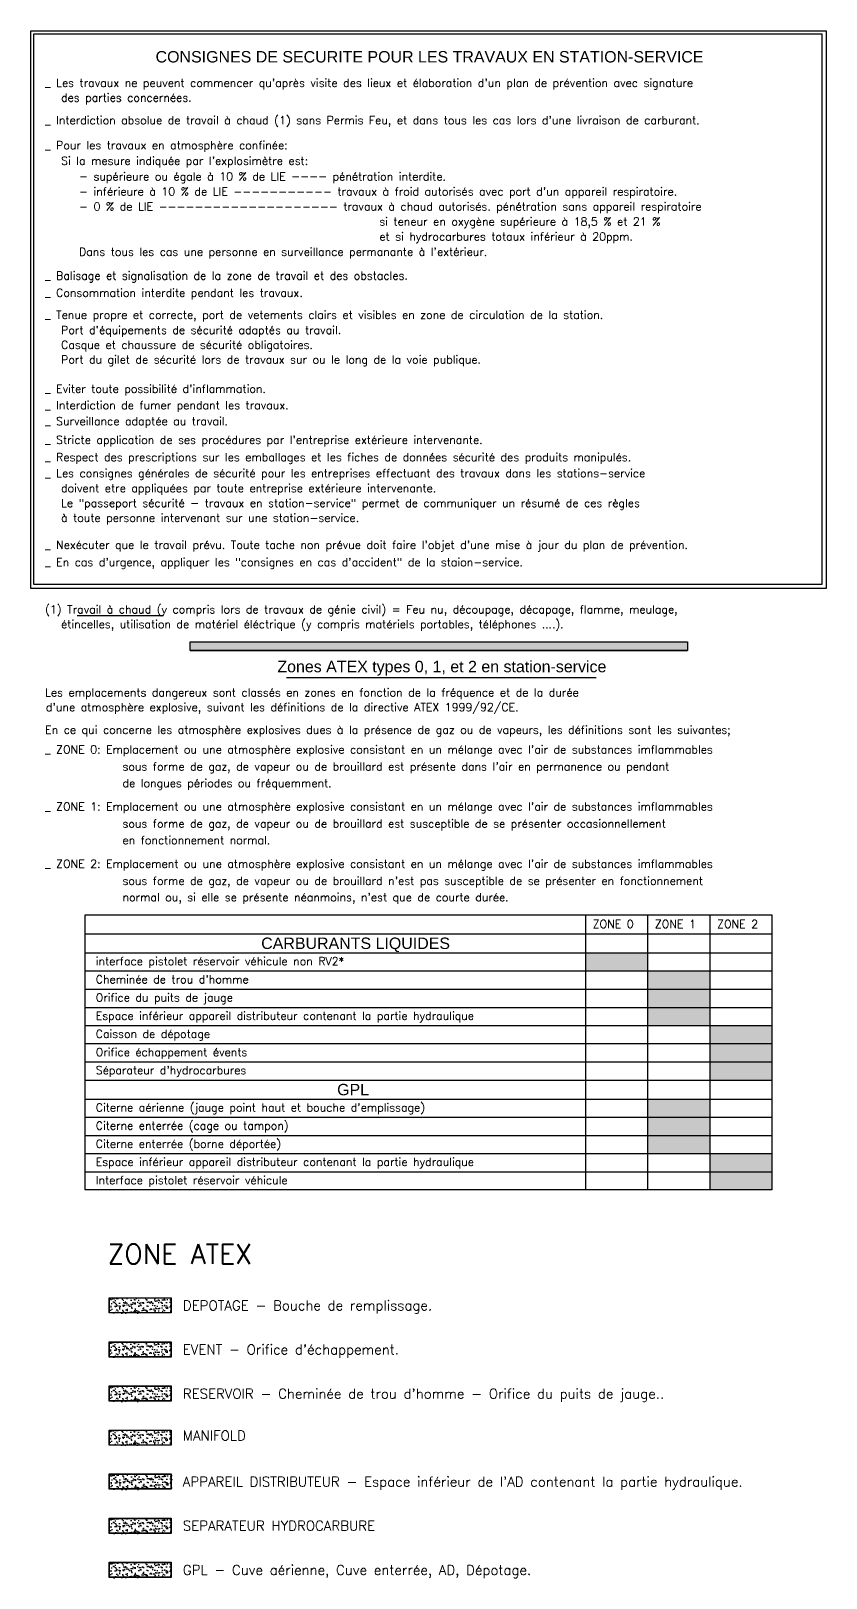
# Model space of a CAD drawing. Extents: x -58 to 166, y -6 to 61.
# Drawn here: x 54.14 to 62.09, y 24.8 to 40.28 of the extents above; entities that cross this region are included whole.
import ezdxf

# ---------------------------------------------------------------- set-up
doc = ezdxf.new("R2010")
doc.units = 0
doc.header["$MEASUREMENT"] = 0
doc.layers.add('ATEX-Travaux', color=7, linetype='CONTINUOUS')
doc.styles.add('ARIAL', font='arial.ttf')
doc.styles.add('ROMANS', font='romans')

msp = doc.modelspace()

# ---------------------------------------------------------------- hatches: boundary and pattern name
at = {"layer": 'ATEX-Travaux'}
h = msp.add_hatch(dxfattribs=at)
h.set_pattern_fill('AR-SAND', color=8, scale=0.001176, style=0)
h.set_pattern_definition([(37.5, (7.61666, -18.85159), (-0.001881637, 0.057554997), [0, -0.045403008, 0, -0.05077968, 0, -0.0485394]), (7.5, (7.61666, -18.85159), (0.05286394, 0.08429863), [0, -0.024493728, 0, -0.040922448, 0, -0.01568196]), (327.5, (7.57992, -18.85159), (0.093020703, 0.000169013), [0, -0.0149352, 0, -0.05376672, 0, -0.07019544]), (317.5, (7.57992, -18.85159), (0.08979424, 0.02621649), [0, -0.0074676, 0, -0.035247072, 0, -0.04032504])])
h.paths.add_polyline_path([(54.921, 27.606), (55.543, 27.606), (55.543, 27.453), (54.921, 27.453)])
h = msp.add_hatch(dxfattribs=at)
h.set_pattern_fill('AR-SAND', color=30, scale=0.001176, style=0)
h.set_pattern_definition([(37.5, (7.61372, -19.290005), (-0.001881637, 0.057554997), [0, -0.045403008, 0, -0.05077968, 0, -0.0485394]), (7.5, (7.61372, -19.290005), (0.05286394, 0.08429863), [0, -0.024493728, 0, -0.040922448, 0, -0.01568196]), (327.5, (7.57698, -19.290005), (0.093020703, 0.000169013), [0, -0.0149352, 0, -0.05376672, 0, -0.07019544]), (317.5, (7.57698, -19.290005), (0.08979424, 0.02621649), [0, -0.0074676, 0, -0.035247072, 0, -0.04032504])])
h.paths.add_polyline_path([(54.918, 27.167), (55.54, 27.167), (55.54, 27.014), (54.918, 27.014)])
h = msp.add_hatch(dxfattribs=at)
h.set_pattern_fill('AR-SAND', color=5, scale=0.001176, style=0)
h.set_pattern_definition([(37.5, (7.61666, -19.7343), (-0.001881637, 0.057554997), [0, -0.045403008, 0, -0.05077968, 0, -0.0485394]), (7.5, (7.61666, -19.7343), (0.05286394, 0.08429863), [0, -0.024493728, 0, -0.040922448, 0, -0.01568196]), (327.5, (7.57992, -19.7343), (0.093020703, 0.000169013), [0, -0.0149352, 0, -0.05376672, 0, -0.07019544]), (317.5, (7.57992, -19.7343), (0.08979424, 0.02621649), [0, -0.0074676, 0, -0.035247072, 0, -0.04032504])])
h.paths.add_polyline_path([(54.921, 26.723), (55.543, 26.723), (55.543, 26.57), (54.921, 26.57)])
h = msp.add_hatch(dxfattribs=at)
h.set_pattern_fill('AR-SAND', color=1, scale=0.001176, style=0)
h.set_pattern_definition([(37.5, (7.61372, -20.172717), (-0.001881637, 0.057554997), [0, -0.045403008, 0, -0.05077968, 0, -0.0485394]), (7.5, (7.61372, -20.17272), (0.05286394, 0.08429863), [0, -0.024493728, 0, -0.040922448, 0, -0.01568196]), (327.5, (7.57698, -20.172717), (0.093020703, 0.000169013), [0, -0.0149352, 0, -0.05376672, 0, -0.07019544]), (317.5, (7.57698, -20.17272), (0.08979424, 0.02621649), [0, -0.0074676, 0, -0.035247072, 0, -0.04032504])])
h.paths.add_polyline_path([(54.918, 26.285), (55.54, 26.285), (55.54, 26.132), (54.918, 26.132)])
h = msp.add_hatch(dxfattribs=at)
h.set_pattern_fill('AR-SAND', color=6, scale=0.001176, style=0)
h.set_pattern_definition([(37.5, (7.6196, -20.617503), (-0.001881637, 0.057554997), [0, -0.045403008, 0, -0.05077968, 0, -0.0485394]), (7.5, (7.6196, -20.6175), (0.05286394, 0.08429863), [0, -0.024493728, 0, -0.040922448, 0, -0.01568196]), (327.5, (7.58286, -20.617503), (0.093020703, 0.000169013), [0, -0.0149352, 0, -0.05376672, 0, -0.07019544]), (317.5, (7.58286, -20.6175), (0.08979424, 0.02621649), [0, -0.0074676, 0, -0.035247072, 0, -0.04032504])])
h.paths.add_polyline_path([(54.924, 25.84), (55.546, 25.84), (55.546, 25.687), (54.924, 25.687)])
h = msp.add_hatch(dxfattribs=at)
h.set_pattern_fill('AR-SAND', color=80, scale=0.001176, style=0)
h.set_pattern_definition([(37.5, (7.61666, -21.05592), (-0.001881637, 0.057554997), [0, -0.045403008, 0, -0.05077968, 0, -0.0485394]), (7.5, (7.61666, -21.05592), (0.05286394, 0.08429863), [0, -0.024493728, 0, -0.040922448, 0, -0.01568196]), (327.5, (7.57992, -21.05592), (0.093020703, 0.000169013), [0, -0.0149352, 0, -0.05376672, 0, -0.07019544]), (317.5, (7.57992, -21.05592), (0.08979424, 0.02621649), [0, -0.0074676, 0, -0.035247072, 0, -0.04032504])])
h.paths.add_polyline_path([(54.921, 25.401), (55.543, 25.401), (55.543, 25.248), (54.921, 25.248)])
h = msp.add_hatch(dxfattribs=at)
h.set_pattern_fill('AR-SAND', color=130, scale=0.001176, style=0)
h.set_pattern_definition([(37.5, (7.61666, -21.497275), (-0.001881637, 0.057554997), [0, -0.045403008, 0, -0.05077968, 0, -0.0485394]), (7.5, (7.61666, -21.497275), (0.05286394, 0.08429863), [0, -0.024493728, 0, -0.040922448, 0, -0.01568196]), (327.5, (7.57992, -21.497275), (0.093020703, 0.000169013), [0, -0.0149352, 0, -0.05376672, 0, -0.07019544]), (317.5, (7.57992, -21.497275), (0.08979424, 0.02621649), [0, -0.0074676, 0, -0.035247072, 0, -0.04032504])])
h.paths.add_polyline_path([(54.921, 24.96), (55.543, 24.96), (55.543, 24.807), (54.921, 24.807)])

# ---------------------------------------------------------------- linework, layer by layer
at = {"layer": 'ATEX-Travaux', "color": 7}
for p, q in [((54.598, 34.436), (55.453, 34.436)), ((56.694, 33.815), (59.793, 33.815)), ((59.685, 31.441), (59.685, 28.687)), ((60.307, 31.441), (60.307, 28.687)), ((60.93, 31.441), (60.93, 28.687)), ((54.677, 31.251), (61.552, 31.251)), ((54.677, 31.06), (61.552, 31.06)), ((54.677, 30.878), (61.552, 30.878)), ((54.677, 30.696), (61.552, 30.696)), ((54.677, 30.514), (61.552, 30.514)), ((54.677, 30.333), (61.552, 30.333)), ((54.677, 30.151), (61.552, 30.151)), ((54.677, 29.969), (61.552, 29.969)), ((54.677, 29.787), (61.552, 29.787)), ((54.677, 29.596), (61.552, 29.596)), ((54.677, 29.415), (61.552, 29.415)), ((54.677, 29.233), (61.552, 29.233)), ((54.677, 29.051), (61.552, 29.051)), ((54.677, 28.869), (61.552, 28.869))]:
    msp.add_line(p, q, dxfattribs=at)
for points in [[(54.135, 40.284), (62.094, 40.284), (62.094, 34.704), (54.135, 34.704)], [(54.163, 40.255), (62.05, 40.255), (62.05, 34.745), (54.163, 34.745)], [(55.728, 34.172), (60.708, 34.172), (60.708, 34.083), (55.728, 34.083)], [(55.728, 34.083), (60.708, 34.083), (60.708, 34.083), (55.728, 34.083)], [(54.677, 31.441), (61.552, 31.441), (61.552, 28.687), (54.677, 28.687)], [(54.918, 27.609), (55.54, 27.609), (55.54, 27.456), (54.918, 27.456)], [(54.921, 27.606), (55.537, 27.606), (55.537, 27.459), (54.921, 27.459)]]:
    msp.add_lwpolyline(points, close=True, dxfattribs=at)
at = {"layer": 'ATEX-Travaux', "color": 30}
for points in [[(54.918, 27.167), (55.54, 27.167), (55.54, 27.014), (54.918, 27.014)], [(54.921, 27.164), (55.537, 27.164), (55.537, 27.017), (54.921, 27.017)]]:
    msp.add_lwpolyline(points, close=True, dxfattribs=at)
at = {"layer": 'ATEX-Travaux', "color": 5}
for points in [[(54.918, 26.726), (55.54, 26.726), (55.54, 26.573), (54.918, 26.573)], [(54.921, 26.723), (55.537, 26.723), (55.537, 26.576), (54.921, 26.576)]]:
    msp.add_lwpolyline(points, close=True, dxfattribs=at)
at = {"layer": 'ATEX-Travaux', "color": 1}
for points in [[(54.918, 26.285), (55.54, 26.285), (55.54, 26.132), (54.918, 26.132)], [(54.921, 26.282), (55.537, 26.282), (55.537, 26.135), (54.921, 26.135)]]:
    msp.add_lwpolyline(points, close=True, dxfattribs=at)
at = {"layer": 'ATEX-Travaux', "color": 6}
for points in [[(54.918, 25.846), (55.54, 25.846), (55.54, 25.693), (54.918, 25.693)], [(54.921, 25.843), (55.537, 25.843), (55.537, 25.696), (54.921, 25.696)]]:
    msp.add_lwpolyline(points, close=True, dxfattribs=at)
at = {"layer": 'ATEX-Travaux', "color": 80}
for points in [[(54.918, 25.404), (55.54, 25.404), (55.54, 25.251), (54.918, 25.251)], [(54.921, 25.401), (55.537, 25.401), (55.537, 25.254), (54.921, 25.254)]]:
    msp.add_lwpolyline(points, close=True, dxfattribs=at)
at = {"layer": 'ATEX-Travaux', "color": 130}
for points in [[(54.918, 24.963), (55.54, 24.963), (55.54, 24.81), (54.918, 24.81)], [(54.921, 24.96), (55.537, 24.96), (55.537, 24.813), (54.921, 24.813)]]:
    msp.add_lwpolyline(points, close=True, dxfattribs=at)
at = {"layer": 'ATEX-Travaux', "color": 7}
msp.add_solid([(55.728, 34.083), (60.708, 34.083), (55.728, 34.172), (60.708, 34.172)], dxfattribs=at)
at = {"layer": 'ATEX-Travaux', "color": 130}
msp.add_solid([(59.685, 30.878), (60.307, 30.878), (59.685, 31.06), (60.307, 31.06)], dxfattribs=at)
at = {"layer": 'ATEX-Travaux', "color": 10}
for points in [[(60.307, 30.696), (60.93, 30.696), (60.307, 30.878), (60.93, 30.878)], [(60.307, 30.514), (60.93, 30.514), (60.307, 30.696), (60.93, 30.696)], [(60.307, 30.333), (60.93, 30.333), (60.307, 30.514), (60.93, 30.514)], [(60.307, 29.415), (60.93, 29.415), (60.307, 29.596), (60.93, 29.596)], [(60.307, 29.233), (60.93, 29.233), (60.307, 29.415), (60.93, 29.415)], [(60.307, 29.051), (60.93, 29.051), (60.307, 29.233), (60.93, 29.233)]]:
    msp.add_solid(points, dxfattribs=at)
at = {"layer": 'ATEX-Travaux', "color": 80}
for points in [[(60.93, 30.151), (61.552, 30.151), (60.93, 30.333), (61.552, 30.333)], [(60.93, 29.969), (61.552, 29.969), (60.93, 30.151), (61.552, 30.151)], [(60.93, 29.787), (61.552, 29.787), (60.93, 29.969), (61.552, 29.969)], [(60.93, 28.869), (61.552, 28.869), (60.93, 29.051), (61.552, 29.051)], [(60.93, 28.687), (61.552, 28.687), (60.93, 28.869), (61.552, 28.869)]]:
    msp.add_solid(points, dxfattribs=at)

# ---------------------------------------------------------------- texts
at = {"layer": 'ATEX-Travaux', "color": 7}
for s, height, style, p in [('CONSIGNES DE SECURITE POUR LES TRAVAUX EN STATION-SERVICE', 0.11433, 'ARIAL', (55.383, 39.968)), ("_ Les travaux ne peuvent commencer qu'après visite des lieux et élaboration d'un plan de prévention avec signature", 0.080463, 'ROMANS', (54.277, 39.724)), ('des parties concernées.', 0.08046, 'ROMANS', (54.437, 39.576)), ("_ Interdiction absolue de travail à chaud (1) sans Permis Feu, et dans tous les cas lors d'une livraison de carburant.", 0.080463, 'ROMANS', (54.277, 39.35)), ('_ Pour les travaux en atmosphère confinée:', 0.08046, 'ROMANS', (54.277, 39.1)), ("Si la mesure indiquée par l'explosimètre est:", 0.08046, 'ROMANS', (54.437, 38.945)), ('   - supérieure ou égale à 10 %%% de LIE ---- pénétration interdite.', 0.08046, 'ROMANS', (54.437, 38.788)), ("   - inférieure à 10 %%% de LIE ----------- travaux à froid autorisés avec port d'un appareil respiratoire.", 0.080463, 'ROMANS', (54.437, 38.637)), ('   - 0 %%% de LIE -------------------- travaux à chaud autorisés. pénétration sans appareil respiratoire', 0.080463, 'ROMANS', (54.437, 38.487)), ('     si teneur en oxygène supérieure à 18,5 %%% et 21 %%%', 0.08046, 'ROMANS', (57.323, 38.336)), ('     et si hydrocarbures totaux inférieur à 20ppm.', 0.08046, 'ROMANS', (57.323, 38.186)), ("   Dans tous les cas une personne en surveillance permanante à l'extérieur.", 0.08046, 'ROMANS', (54.437, 38.034)), ('_ Balisage et signalisation de la zone de travail et des obstacles.', 0.08046, 'ROMANS', (54.277, 37.795)), ('_ Consommation interdite pendant les travaux.', 0.08046, 'ROMANS', (54.277, 37.624)), ('_ Tenue propre et correcte, port de vetements clairs et visibles en zone de circulation de la station.', 0.080463, 'ROMANS', (54.277, 37.403)), ("Port d'équipements de sécurité adaptés au travail.", 0.08046, 'ROMANS', (54.437, 37.251)), ('Casque et chaussure de sécurité obligatoires.', 0.08046, 'ROMANS', (54.437, 37.103)), ('Port du gilet de sécurité lors de travaux sur ou le long de la voie publique.', 0.08046, 'ROMANS', (54.437, 36.955)), ("_ Eviter toute possibilité d'inflammation.", 0.08046, 'ROMANS', (54.277, 36.663)), ('_ Interdiction de fumer pendant les travaux.', 0.08046, 'ROMANS', (54.277, 36.498)), ('_ Surveillance adaptée au travail.', 0.08046, 'ROMANS', (54.277, 36.339)), ("_ Stricte application de ses procédures par l'entreprise extérieure intervenante.", 0.08046, 'ROMANS', (54.277, 36.152)), ('_ Respect des prescriptions sur les emballages et les fiches de données sécurité des produits manipulés.', 0.080463, 'ROMANS', (54.277, 35.979)), ('_ Les consignes générales de sécurité pour les entreprises effectuant des travaux dans les stations-service', 0.080463, 'ROMANS', (54.277, 35.818)), ('doivent etre appliquées par toute entreprise extérieure intervenante.', 0.08046, 'ROMANS', (54.437, 35.669)), ('Le "passeport sécurité - travaux en station-service" permet de communiquer un résumé de ces règles', 0.08046, 'ROMANS', (54.437, 35.52)), ('à toute personne intervenant sur une station-service.', 0.08046, 'ROMANS', (54.437, 35.372)), ("_ Nexécuter que le travail prévu. Toute tache non prévue doit faire l'objet d'une mise à jour du plan de prévention.", 0.080463, 'ROMANS', (54.277, 35.101)), ('_ En cas d\'urgence, appliquer les "consignes en cas d\'accident" de la staion-service.', 0.08046, 'ROMANS', (54.277, 34.928)), ('(1) Travail à chaud (y compris lors de travaux de génie civil) = Feu nu, découpage, décapage, flamme, meulage,', 0.080463, 'ROMANS', (54.277, 34.456)), ('étincelles, utilisation de matériel éléctrique (y compris matériels portables, téléphones ....).', 0.08046, 'ROMANS', (54.437, 34.308)), ('Zones ATEX types 0, 1, et 2 en station-service', 0.11433, 'ARIAL', (56.602, 33.867)), ('Les emplacements dangereux sont classés en zones en fonction de la fréquence et de la durée', 0.08046, 'ROMANS', (54.277, 33.625)), ("d'une atmosphère explosive, suivant les définitions de la directive ATEX 1999/92/CE.", 0.08046, 'ROMANS', (54.285, 33.477)), ('En ce qui concerne les atmosphère explosives dues à la présence de gaz ou de vapeurs, les définitions sont les suivantes;', 0.080463, 'ROMANS', (54.277, 33.251)), ("_ ZONE 0: Emplacement ou une atmosphère explosive consistant en un mélange avec l'air de substances imflammables", 0.080463, 'ROMANS', (54.277, 33.054)), ("sous forme de gaz, de vapeur ou de brouillard est présente dans l'air en permanence ou pendant", 0.08046, 'ROMANS', (55.052, 32.883)), ('de longues périodes ou fréquemment.', 0.08046, 'ROMANS', (55.052, 32.718)), ("_ ZONE 1: Emplacement ou une atmosphère explosive consistant en un mélange avec l'air de substances imflammables", 0.080463, 'ROMANS', (54.277, 32.483)), ('sous forme de gaz, de vapeur ou de brouillard est susceptible de se présenter occasionnellement', 0.08046, 'ROMANS', (55.052, 32.312)), ('en fonctionnement normal.', 0.08046, 'ROMANS', (55.052, 32.147)), ("_ ZONE 2: Emplacement ou une atmosphère explosive consistant en un mélange avec l'air de substances imflammables", 0.080463, 'ROMANS', (54.277, 31.911)), ("sous forme de gaz, de vapeur ou de brouillard n'est pas susceptible de se présenter en fonctionnement", 0.080463, 'ROMANS', (55.052, 31.74)), ("normal ou, si elle se présente néanmoins, n'est que de courte durée.", 0.08046, 'ROMANS', (55.052, 31.575)), ('ZONE 0', 0.0805, 'ROMANS', (59.758, 31.308)), ('ZONE 1', 0.0805, 'ROMANS', (60.38, 31.308)), ('ZONE 2', 0.0805, 'ROMANS', (61.003, 31.308)), ('CARBURANTS LIQUIDES', 0.11433, 'ARIAL', (56.44, 31.098)), ('interface pistolet réservoir véhicule non RV2*', 0.08046, 'ROMANS', (54.784, 30.936)), ("Cheminée de trou d'homme", 0.08046, 'ROMANS', (54.784, 30.754)), ('Orifice du puits de jauge', 0.08046, 'ROMANS', (54.784, 30.572)), ('Espace inférieur appareil distributeur contenant la partie hydraulique', 0.08046, 'ROMANS', (54.784, 30.39)), ('Caisson de dépotage', 0.08046, 'ROMANS', (54.784, 30.208)), ('Orifice échappement évents', 0.08046, 'ROMANS', (54.784, 30.026)), ("Séparateur d'hydrocarbures", 0.08046, 'ROMANS', (54.784, 29.845)), ('GPL', 0.1143, 'ARIAL', (57.2, 29.634)), ("Citerne aérienne (jauge point haut et bouche d'emplissage)", 0.08046, 'ROMANS', (54.784, 29.472)), ('Citerne enterrée (cage ou tampon)', 0.08046, 'ROMANS', (54.784, 29.29)), ('Citerne enterrée (borne déportée)', 0.08046, 'ROMANS', (54.784, 29.108)), ('Espace inférieur appareil distributeur contenant la partie hydraulique', 0.08046, 'ROMANS', (54.784, 28.927)), ('Interface pistolet réservoir véhicule', 0.08046, 'ROMANS', (54.784, 28.745))]:
    msp.add_text(s, height=height, dxfattribs=dict(at, style=style)).set_placement(p)
at = {"layer": 'ATEX-Travaux', "color": 7, "ltscale": 5, "style": 'ROMANS'}
msp.add_text('ZONE ATEX', height=0.196, dxfattribs=at).set_placement((54.902, 27.949))
at = {"layer": 'ATEX-Travaux', "ltscale": 10, "style": 'ROMANS'}
for s, p in [('DEPOTAGE - Bouche de remplissage.', (55.656, 27.482)), ("EVENT - Orifice d'échappement.", (55.656, 27.041)), ("RESERVOIR - Cheminée de trou d'homme - Orifice du puits de jauge..", (55.656, 26.599)), ('MANIFOLD', (55.656, 26.181)), ("APPAREIL DISTRIBUTEUR - Espace inférieur de l'AD contenant la partie hydraulique.", (55.656, 25.719)), ('SEPARATEUR HYDROCARBURE', (55.656, 25.278)), ('GPL - Cuve aérienne, Cuve enterrée, AD, Dépotage.', (55.656, 24.836))]:
    msp.add_text(s, height=0.098, dxfattribs=at).set_placement(p)

doc.saveas('drawing.dxf')
